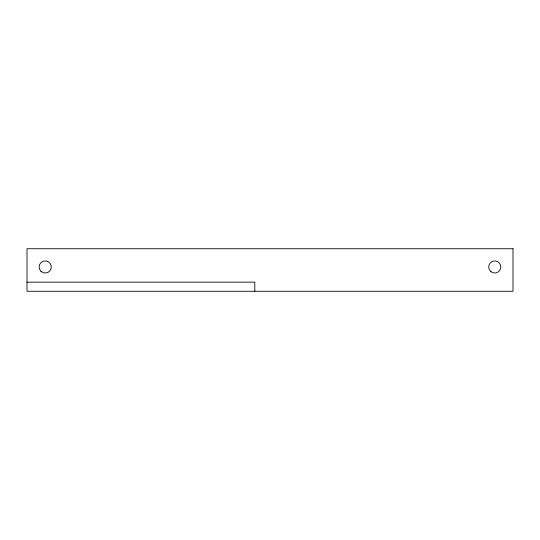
<?xml version="1.0" encoding="UTF-8"?>
<svg xmlns="http://www.w3.org/2000/svg" width="540" height="540" viewBox="0 0 540 540"><rect width="100%" height="100%" fill="white"/><g stroke="black" fill="none" stroke-linecap="round" stroke-linejoin="round"><path stroke-width="0.81" d="M27 282.15L254.813 282.15L254.813 291.263M513 248.738L27 248.738L27 291.263L513 291.263L513 248.738M41 271.33A6.075 6.075 0 0 0 51.118 268.434A6.075 6.075 0 0 0 43.551 261.124A6.075 6.075 0 0 0 41 271.33M490.968 271.694A6.075 6.075 0 0 0 500.776 267.894A6.075 6.075 0 0 0 492.581 261.299A6.075 6.075 0 0 0 490.968 271.694"/></g></svg>
